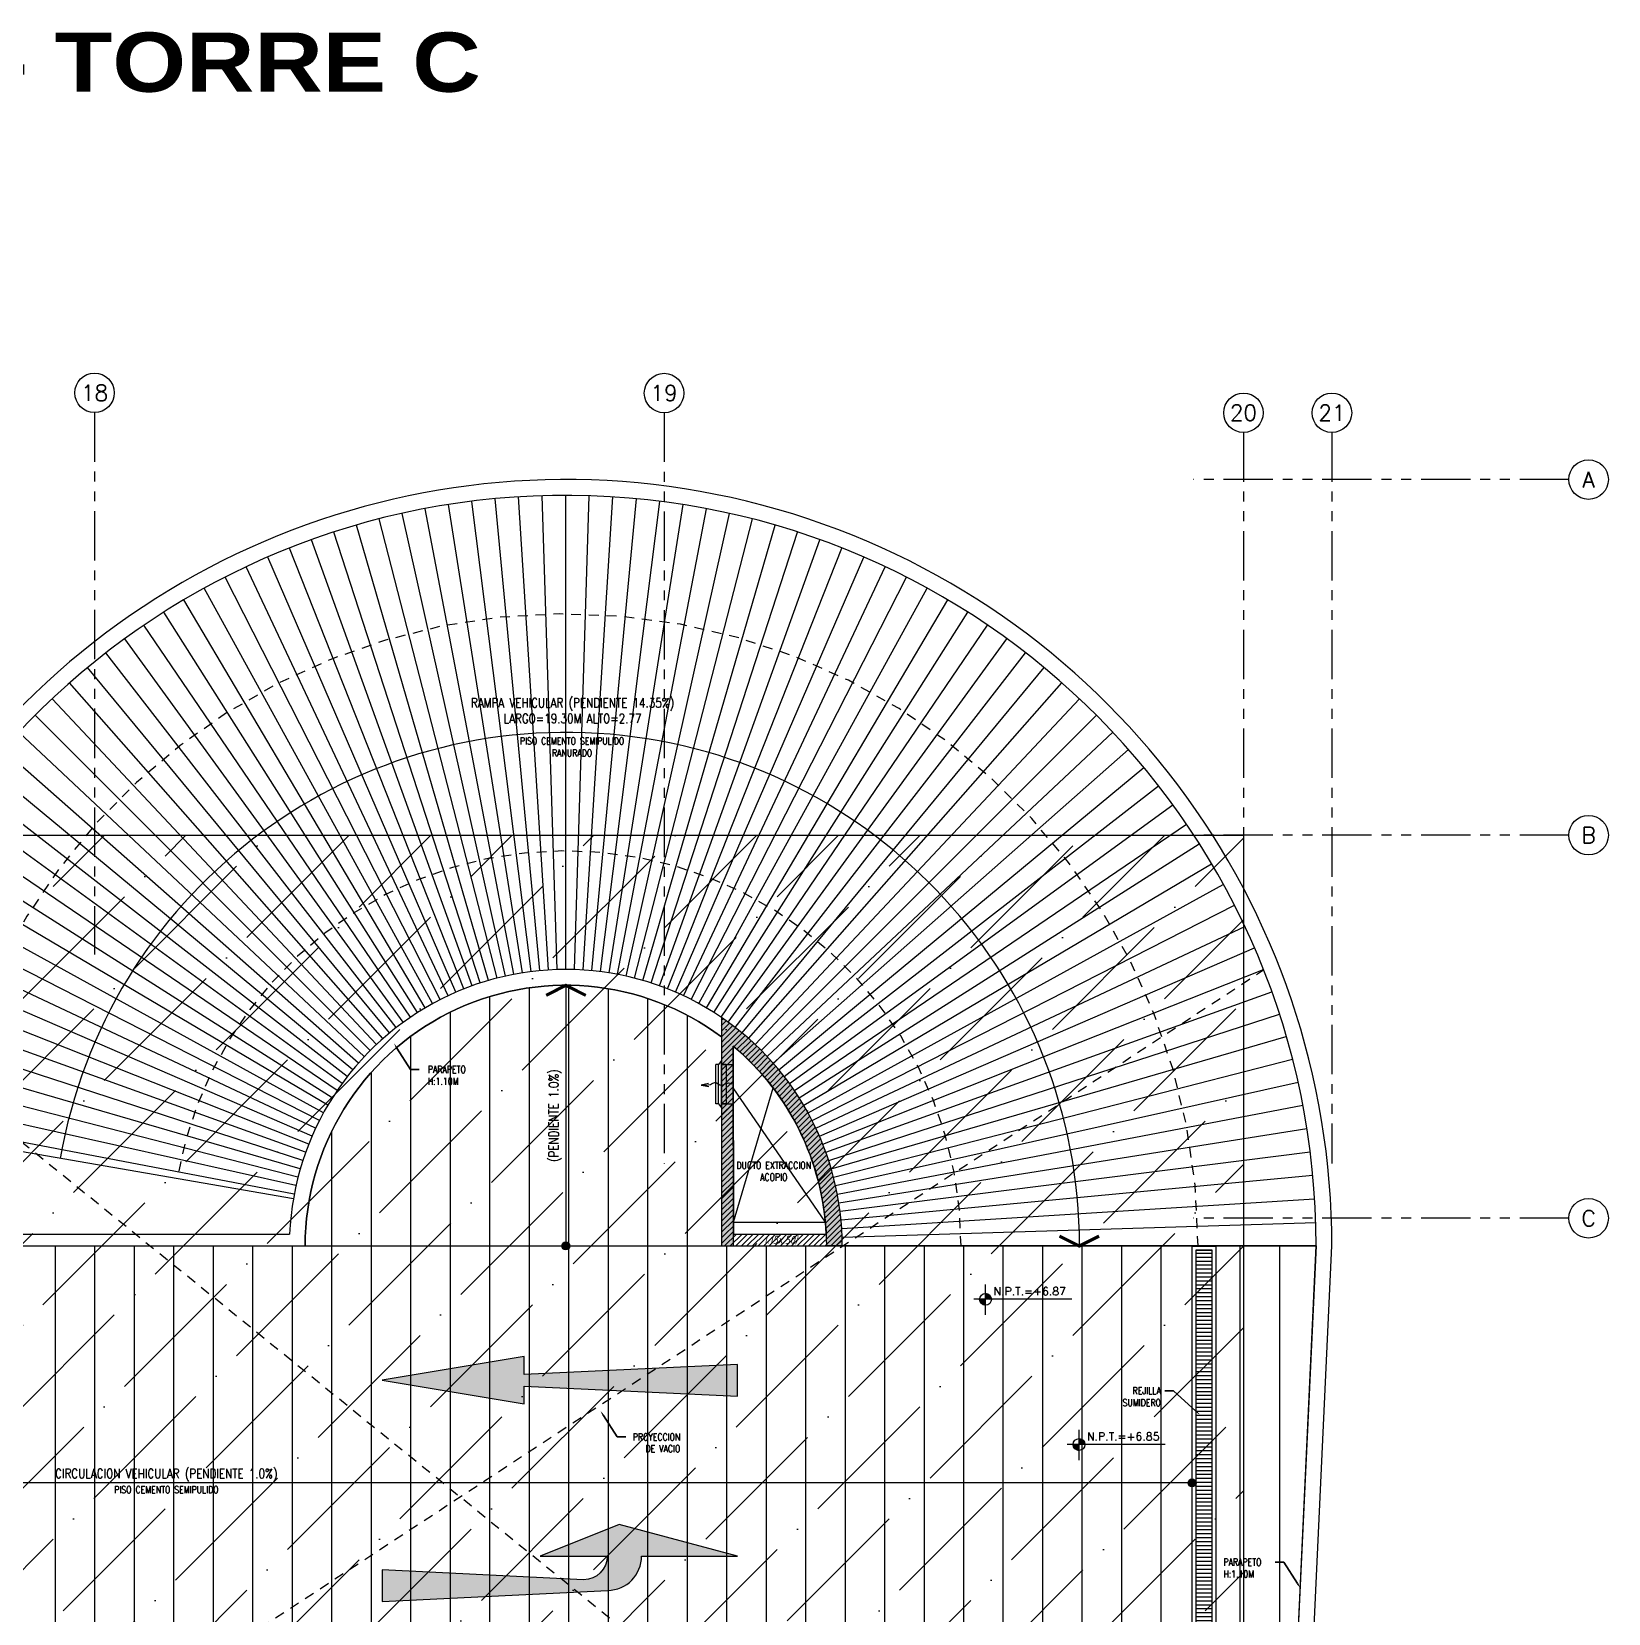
# Model space of a CAD drawing. Header units: millimetres. Extents: x 2085 to 2829, y 1352 to 1631.
# Drawn here: x 2216.93 to 2236.89, y 1369.44 to 1389.46 of the extents above; entities that cross this region are included whole.
import ezdxf
from ezdxf import colors
from ezdxf.entities.mleader import LeaderData, LeaderLine
from ezdxf.enums import TextEntityAlignment as Align
from ezdxf.math import Vec2, Vec3

# ---------------------------------------------------------------- set-up
doc = ezdxf.new("R2010")
doc.units = ezdxf.units.MM
for name, pattern in [('HIDDEN', [0.375, 0.25, -0.125]), ('HIDDEN2', [0.1875, 0.125, -0.0625]), ('PHANTOM', [2.5, 1.25, -0.25, 0.25, -0.25, 0.25, -0.25]), ('PHANTOM2', [1.25, 0.625, -0.125, 0.125, -0.125, 0.125, -0.125])]:
    doc.linetypes.add(name, pattern=pattern)
doc.layers.get('0').update_dxf_attribs({"color": 251, "lineweight": 9})
for name, color, linetype, lineweight in [('- APPIA - PLANTA - MUROS', 251, 'Continuous', 13), ('A-EJES', 251, 'PHANTOM', 9), ('A-ESTRUCTURA-HATCH', 251, 'Continuous', 13), ('A-ESTRUCTURA-PLACAS', 251, 'Continuous', 13), ('A-ESTRUCTURA-VIGAS', 251, 'HIDDEN2', 13), ('A-HATCH', 251, 'Continuous', 9), ('A-LINEAS', 251, 'Continuous', 9), ('A-MURO BAJO', 251, 'Continuous', 9), ('A-MUROS', 251, 'Continuous', 9), ('A-NIVELES-NPT', 251, 'Continuous', 9), ('A-PROYECCIONES', 251, 'HIDDEN2', 9), ('A-TEXTO-ACABADO PISO', 251, 'Continuous', 13), ('A-TEXTO-AMBIENTES', 251, 'Continuous', 9), ('A-TEXTO-INDICACIONES', 251, 'Continuous', 13), ('DLP_MURO BAJO', 251, 'Continuous', 13), ('L-03_EQUIP-ACCES', 251, 'Continuous', 13), ('L-04_EQ-MED-CONT', 251, 'Continuous', 13), ('L-06_EQ-FIN-CONT', 251, 'Continuous', 13), ('L3 Equipos y Ductos', 251, 'Continuous', 13), ('L4 Linea mediana', 251, 'Continuous', 13), ('L6 Linea fina', 251, 'Continuous', 13), ('MURO CF 120', 251, 'Continuous', 13)]:
    doc.layers.add(name, color=color, linetype=linetype, lineweight=lineweight)
doc.layers.add('A-ETAPAS', color=251, linetype='Continuous', lineweight=9, plot=False)
doc.layers.add('A_50_Vigas Chata', color=251, linetype='HIDDEN', lineweight=13, plot=False)
doc.styles.add('APPIA -TEXTOS-GENERALES', font='isocp.shx', dxfattribs={"oblique": 15})
doc.styles.add('R160-75', font='ariblk.ttf', dxfattribs={"height": 0.6})
doc.styles.add('R80', font='romans.shx', dxfattribs={"width": 0.8, "oblique": 15, "height": 0.1})
doc.styles.add('ROMANS', font='romans.shx', dxfattribs={"width": 0.8})
doc.styles.add('TXT_COTAS', font='romans.shx', dxfattribs={"width": 0.8})
pattern_1 = [(45, (2210.247957945967, 1454.237949270081), (-0.03535533905932738, 0.03535533905932738), [])]

# ---------------------------------------------------------------- blocks, each defined once
blk = doc.blocks.new('ESTRUCTURAS PISO 3')
at = {"layer": 'A-ESTRUCTURA-HATCH'}
h = blk.add_hatch(color=256, dxfattribs=at)
h.dxf.hatch_style = 1
edge = h.paths.add_edge_path()
edge.add_line((125.1591188688471, 14.04227340128273), (125.1591188688471, 13.32136789523065))
edge.add_line((125.1591188688471, 13.32136789523065), (125.1591641657287, 11.15034121833742))
edge.add_line((125.1591641657287, 11.15034121833742), (125.309163081547, 11.15034121833742))
edge.add_line((125.309163081547, 11.15034121833742), (125.3091286041017, 13.67804981209338))
edge.add_arc((123.1876669077028, 11.15031647309661), 3.300005388232493, 0.0010829971660086812, 49.9941267942786, ccw=False)
edge.add_line((126.4876722955378, 11.15037884935737), (126.6876722955785, 11.15037884935737))
edge.add_arc((123.1876669078483, 11.15031647123396), 3.500005388286059, 0.001021142200827964, 55.71767915594925)
at = {"layer": 'A-ESTRUCTURA-PLACAS'}
blk.add_lwpolyline([(125.1591188688471, 14.04227340128273), (125.1591188688471, 13.32136789523065), (125.1591641657287, 11.15034121833742), (125.309163081547, 11.15034121833742), (125.3091286041017, 13.67804981209338, -0.2216628189265463), (126.4876722955378, 11.15037884935737), (126.6876722955785, 11.15037884935737, 0.248015239498107)], format="xyb", close=True, dxfattribs=at)
at = {"layer": 'A-ESTRUCTURA-VIGAS'}
for points in [[(125.3091582919296, 11.30034121870995), (126.4876675059204, 11.30037884879857)], [(125.309163081547, 11.15034121833742), (126.4876722955378, 11.15037884935737)]]:
    blk.add_lwpolyline(points, dxfattribs=at)
at = {"layer": 'A_50_Vigas Chata', "insert": (125.9118700091338, 11.22421466818923), "char_height": 0.1, "attachment_point": 5, "style": 'APPIA -TEXTOS-GENERALES'}
blk.add_mtext('(.15x.50)', dxfattribs=at)
blk = doc.blocks.new('d')
for p, q in [((1.31926236115396, 3.241842523682863), (3.580855242908001, 8.79928784398362)), ((1.374077335931361, 3.219459361163899), (3.729291272349656, 8.737413005903363, -1.935233945738587e-05)), ((1.474524972960353, 3.174709940562025), (4.001899867318571, 8.615961749805138, -1.935233945738587e-05)), ((1.573517434298992, 3.126827463274822), (4.270559070631862, 8.486007581697777, -1.935233945738587e-05)), ((1.670957022346556, 3.075859186239541), (4.535003745928407, 8.347678747028112, -1.935233945738587e-05)), ((1.766747577115893, 3.021855406463146), (4.794972921721637, 8.201111760688946, -1.935233945738587e-05)), ((1.860794566571712, 2.964869421208277), (5.050210038200021, 8.046451267786324, -1.935233945738587e-05)), ((1.953005175106227, 2.904957466991618), (5.300463206134737, 7.88384989858605, -1.935233945738587e-05)), ((2.043288405053318, 2.842178670689464), (5.545485457405448, 7.713468122296035, -1.935233945738587e-05)), ((2.131555154919624, 2.776594987139106), (5.785034984350204, 7.535474083386362, -1.935233945738587e-05)), ((2.217718318104744, 2.70827113953419), (6.018875379115343, 7.350043442333117, -1.935233945738587e-05)), ((2.301692859269679, 2.637274556094781), (6.246775871142745, 7.157359194941819, -1.935233945738587e-05)), ((2.383395908400416, 2.563675300218165), (6.468511549755931, 6.957611497491598, -1.935233945738587e-05)), ((2.462746833451092, 2.487546006217599), (6.683863587677479, 6.750997479306534, -1.935233945738587e-05)), ((2.53966732416302, 2.408961805514991), (6.892619461752474, 6.537721040425822, -1.935233945738587e-05)), ((2.614081471227109, 2.32800024934113), (7.094573149457574, 6.317992660216987, -1.935233945738587e-05)), ((2.68591583520174, 2.244741237722337), (7.2895253514871, 6.092029184335843, -1.935233945738587e-05)), ((2.755099523812532, 2.159266939386725), (7.477283671498299, 5.860053610987961, -1.935233945738587e-05)), ((2.821564262732863, 2.071661703288555), (7.657662815414369, 5.622294872067869, -1.935233945738587e-05)), ((2.885244456119835, 1.982011988060549), (7.830484771169722, 5.378987606847659, -1.935233945738587e-05)), ((2.946077263914049, 1.890406266786158), (7.995578982867301, 5.130371931241825, -1.935233945738587e-05)), ((3.004002648405731, 1.796934942947701), (8.152782524935901, 4.876693197526038, -1.935233945738587e-05)), ((3.058963445015252, 1.70169025962241), (8.301940253935754, 4.61820175522007, -1.935233945738587e-05)), ((3.110905413515866, 1.60476621449925), (8.442904969677329, 4.355152706615627, -1.935233945738587e-05)), ((3.159777294844389, 1.506258459063247), (8.57553755864501, 4.087805648334324, -1.935233945738587e-05)), ((3.205530856736004, 1.406264207558706), (8.699707126244903, 3.816424418240786, -1.935233945738587e-05)), ((3.248120948672295, 1.304882142692804), (8.815291133709252, 3.541276837931946, -1.935233945738587e-05)), ((3.287505534477532, 1.202212317846715), (8.922175513580441, 3.262634446145967, -1.935233945738587e-05)), ((3.323645750992, 1.0983560543973), (9.020254783332348, 2.980772227048874, -1.935233945738587e-05)), ((3.356505929492414, 0.9934158457908779), (9.109432150609791, 2.695968345738947, -1.935233945738587e-05)), ((3.386053642258048, 0.8874952562619001), (9.189619608223438, 2.40850386954844, -1.935233945738587e-05)), ((3.412259728647768, 0.7806988153606653), (9.260738019831479, 2.118662490742281, -1.935233945738587e-05)), ((3.435098326765001, 0.6731319196987897), (9.322717201896012, 1.826730247586966, -1.935233945738587e-05)), ((3.454546898603439, 0.5649007232859731), (9.375495987012982, 1.532995242625475, -1.935233945738587e-05)), ((3.470586248673499, 0.4561120392754674), (9.419022290036082, 1.237747357226908, -1.935233945738587e-05)), ((3.483200548216701, 0.3468732265755534), (9.453253155574203, 0.9412779631093144, -1.935233945738587e-05)), ((3.492377351038158, 0.2372920925263315), (9.478154800832272, 0.6438796417787671, -1.935233945738587e-05)), ((3.498107598163188, 0.127476779744029), (9.493702651932836, 0.345845889300108, -1.935233945738587e-05)), ((3.500385635532439, 0.01753566227853298), (9.499881364405155, 0.04747082875110209, -1.935233945738587e-05)), ((3.499209214933217, -0.09242275985889137), (9.496684841811657, -0.2509510805830359, -1.935233945738587e-05)), ((3.486501052044332, -0.3119575502350926), (9.462187955155969, -0.8467576615512371, -1.935233945738587e-05)), ((3.494579497724771, -0.2022899724543095), (9.484116236679256, -0.5491253305226564, -1.935233945738587e-05)), ((3.460033261217177, -0.5302611847873777), (9.390348134562373, -1.439222475513816, -1.935233945738587e-05)), ((3.474981850944459, -0.4213172625750303), (9.430921635590494, -1.14355434384197, -1.935233945738587e-05)), ((3.419910301454365, -0.7464721221476793), (9.281448899768293, -2.026007337495685, -1.935233945738587e-05)), ((3.441670037806034, -0.638681803829968), (9.340507494285703, -1.733470269246027, -1.935233945738587e-05)), ((3.366290517151356, -0.9597370736300945), (9.135920028202236, -2.604796472005546, -1.935233945738587e-05)), ((3.394775525666773, -0.8535257612820715), (9.213230637833476, -2.316544979810715, -1.935233945738587e-05)), ((3.29938552249223, -1.169214383699), (8.954335852526128, -3.173305666772649, -1.935233945738587e-05)), ((3.334483386017382, -1.065001241862774), (9.049593369476497, -2.890477345325053, -1.935233945738587e-05)), ((3.219459360465407, -1.374077336862683), (8.73741300497204, -3.729291273280978, -1.935233945738587e-05)), ((3.261031563393772, -1.27227365039289), (8.850241489708424, -3.453002318739891, -1.935233945738587e-05)), ((3.126827463507652, -1.573517435230315), (8.486007580533624, -4.270559071563184, -1.935233945738587e-05)), ((3.174709939397871, -1.474524974822998), (8.615961749106646, -4.001899868017063, -1.935233945738587e-05)), ((3.021855405531824, -1.766747577814385), (8.201111759990454, -4.794972922420129, -1.935233945738587e-05)), ((3.075859185308218, -1.670957023277879), (8.347678745165467, -4.535003747791052, -1.935233945738587e-05)), ((2.904957465827465, -1.953005176736042), (7.883849898353219, -5.300463207997382, -1.935233945738587e-05)), ((2.964869419112802, -1.860794567270204), (8.046451266855001, -5.050210039131343, -1.935233945738587e-05)), ((2.776594986207783, -2.131555155618116), (7.535474082455039, -5.785034985281527, -1.935233945738587e-05)), ((2.842178669758141, -2.043288405751809), (7.713468121364713, -5.545485459268093, -1.935233945738587e-05)), ((2.56367529835552, -2.383395910263062), (6.957611497491598, -6.468511551385745, -1.935233945738587e-05)), ((2.637274554930627, -2.301692860201001), (7.157359194010496, -6.246775872074068, -1.935233945738587e-05)), ((2.708271138370037, -2.217718317871913), (7.350043441168964, -6.018875380046666, -1.935233945738587e-05)), ((2.408961803652346, -2.539667326025665), (6.53772103972733, -6.892619461752474, -1.935233945738587e-05)), ((2.487546005286276, -2.462746834149584), (6.750997478142381, -6.683863589540124, -1.935233945738587e-05)), ((2.159266938455403, -2.755099524743855), (5.860053610056639, -7.477283672429621, -1.935233945738587e-05)), ((2.244741236791015, -2.685915836133063), (6.09202918317169, -7.289525352185592, -1.935233945738587e-05)), ((2.328000248409808, -2.614081472158432), (6.317992659285665, -7.094573150156066, -1.935233945738587e-05)), ((1.890406264923513, -2.946077265543863), (5.130371930077672, -7.995578984729946, -1.935233945738587e-05)), ((1.982011986896396, -2.88524445774965), (5.378987605683506, -7.830484771868214, -1.935233945738587e-05)), ((2.071661702357233, -2.821564263664186), (5.622294871136546, -7.657662817277014, -1.935233945738587e-05)), ((1.506258456967771, -3.159777295542881), (4.087805646471679, -8.57553755841218, -1.935233945738587e-05)), ((1.604766213335097, -3.110905414447188), (4.355152705684304, -8.442904970608652, -1.935233945738587e-05)), ((1.701690257526934, -3.058963445713744), (4.61820175498724, -8.301940253935754, -1.935233945738587e-05)), ((1.796934940852225, -3.004002649104223), (4.876693195663393, -8.152782524935901, -1.935233945738587e-05)), ((0.8874952560290694, -3.386053643189371), (2.408503868617117, -9.189619607990608, -1.935233945738587e-05)), ((0.9934158455580473, -3.356505930423737), (2.695968344807625, -9.109432150609791, -1.935233945738587e-05)), ((1.098356054164469, -3.323645751923323), (2.980772226117551, -9.02025478426367, -1.935233945738587e-05)), ((1.202212317846715, -3.287505535408854), (3.262634444981813, -8.922175514511764, -1.935233945738587e-05)), ((1.304882141761482, -3.248120948439464), (3.541276836767793, -8.815291135571897, -1.935233945738587e-05)), ((1.406264206394553, -3.20553085859865), (3.816424417309463, -8.699707127874717, -1.935233945738587e-05)), ((-0.7464721230790019, -3.419910302385688), (-2.026007337495685, -9.281448901630938, -1.935233945738587e-05)), ((-0.6386818047612906, -3.441670039668679), (-1.73347027041018, -9.340507495217025, -1.935233945738587e-05)), ((-0.5302611859515309, -3.460033263079822), (-1.439222476445138, -9.390348136425018, -1.935233945738587e-05)), ((-0.4213172635063529, -3.474981851642951), (-1.143554344773293, -9.430921635590494, -1.935233945738587e-05)), ((-0.3119575502350926, -3.486501052742824), (-0.8467576615512371, -9.462187956087291, -1.935233945738587e-05)), ((-0.2022899743169546, -3.494579498423263), (-0.5491253323853016, -9.484116237610579, -1.935233945738587e-05)), ((-0.09242276102304459, -3.499209215864539), (-0.2509510815143585, -9.49668484274298, -1.935233945738587e-05)), ((0.01753566134721041, -3.500385636463761), (0.04747082758694887, -9.499881365336478, -1.935233945738587e-05)), ((0.1274767778813839, -3.498107598861679), (0.3458458883687854, -9.493702652864158, -1.935233945738587e-05)), ((0.2372920913621783, -3.49237735173665), (0.643879639916122, -9.478154801530764, -1.935233945738587e-05)), ((0.3468732265755534, -3.483200550079346), (0.9412779621779919, -9.453253156505525, -1.935233945738587e-05)), ((0.4561120383441448, -3.470586249604821), (1.237747355364263, -9.419022290967405, -1.935233945738587e-05)), ((0.5649007232859731, -3.454546898603439), (1.532995241694152, -9.375495987944305, -1.935233945738587e-05)), ((0.6731319194659591, -3.435098328394815), (1.826730247586966, -9.322717202827334, -1.935233945738587e-05)), ((0.7806988144293427, -3.412259730277583), (2.118662489578128, -9.260738020762801, -1.935233945738587e-05))]:
    blk.add_line(p, q)
blk = doc.blocks.new('EJES 1P')
at = {"layer": 'A-EJES', "linetype": 'PHANTOM2'}
for points in [[(102.3443361287354, 5.35111428797245), (102.3443350671732, -1.50995859503746)], [(109.5543361018063, 5.348196462728083), (109.554335040244, -4.158154672011733)], [(116.8900016913831, 5.098827852867544), (116.8900009671343, -1.121309101581573)], [(118.0100038900855, 5.098827852867544), (118.0100028285233, -4.158154670149088)], [(121.0129206500424, 4.500254170969129), (116.2569303451455, 4.500255232676864)], [(121.0129206500424, -5.597248673439026e-07), (116.2569303451455, 5.019828677177429e-07)], [(121.0129206500424, -4.850001599639654), (116.2569303451455, -4.850000537931919)]]:
    blk.add_lwpolyline(points, dxfattribs=at)
at = {"layer": 'A-EJES', "linetype": 'Continuous'}
for centre in [(102.3443361282989, 5.598196466453373), (109.5543361013697, 5.595278641209006), (116.8900016909465, 5.345910031348467), (118.0100038896489, 5.345910031348467), (121.2600028285233, 4.500254170969129), (121.2600028285233, -5.597248673439026e-07), (121.2600028285233, -4.850001599639654)]:
    blk.add_circle(centre, 0.25, dxfattribs=at)
at = {"layer": 'A-EJES', "linetype": 'Continuous', "style": 'ROMANS'}
for s, p in [('18', (102.3443361282989, 5.598196465522051)), ('19', (109.5543361013697, 5.595278640277684)), ('20', (116.8900016909465, 5.345910030417144)), ('21', (118.0100038896489, 5.345910030417144)), ('A', (121.2600028276211, 4.500254170969129)), ('B', (121.2600028276211, -5.597248673439026e-07)), ('C', (121.2600028276211, -4.850001599639654))]:
    blk.add_text(s, height=0.2, dxfattribs=at).set_placement(p, align=Align.MIDDLE_CENTER)
blk = doc.blocks.new('SIM NIVEL PLANTA')
at = {"linetype": 'Continuous'}
h = blk.add_hatch(dxfattribs=at)
h.set_pattern_fill('_USER', color=256, scale=0.0999963382923852, angle=45, style=0, pattern_type=0)
h.set_pattern_definition([(45, (35396.10580914898, 26516.48920438578), (-0.0707080889003696, 0.0707080889003696), [])])
h.paths.add_polyline_path([(-17.03192196782002, 1e-16), (-15.53208676343602, 1e-16, 0.4092090227661144), (-17.03192196782002, 1.474380134766136)])
h.paths.add_polyline_path([(-18.53175717220401, -1e-16, 0.4192358746569979), (-17.03192196782002, -1.525729753993459), (-17.03192196782002, 0)])
for p, q in [((4.8125218776986, 0), (-20, 0)), ((-17.03192196782002, -3.974827738415029), (-17.03192196782002, 3.71603278895526))]:
    blk.add_line(p, q)
blk.add_circle((-17.03192196782002, -0.0256748096136619), 1.500054944379798, dxfattribs=at)
at = {"style": 'R80'}
blk.add_attdef('N.P.T.+0.00', text='', height=2.029999999999998, dxfattribs=at).set_placement((-5.827213661814135, 2.014999999999999), align=Align.MIDDLE_CENTER)
blk = doc.blocks.new('PO_GUARDIA CIVIL ESQ FAISANES_PLANTAS_Sotanos_REVA_2022.01.24 - copia$0$XREF_SOTANOS - ETAPA 1-2020.06.26$0$frr')
at = {"transparency": 33554687}
blk.add_hatch(color=8, dxfattribs=at).paths.add_polyline_path([(0.001787767754478864, -0.01072660652607738), (-0.001787767754422021, -0.01072660652596369), (-0.2999999999997272, -1.799999999999955), (-0.07500149999981431, -1.799999999999955), (-0.2000000000000455, -4.499999999999886), (0.2000000000002728, -4.5), (0.07500149999958694, -1.800000000000068), (0.2999999999999545, -1.799999999999955)])
at = {"color": 7}
blk.add_lwpolyline([(-0.2000000000000455, -4.499999999999886), (0.2000000000000455, -4.5), (0.07500150000004169, -1.800000000000068), (0.2999999999999545, -1.799999999999955), (0, 0), (-0.2999999999999545, -1.799999999999955), (-0.07500149999981431, -1.799999999999955)], close=True, dxfattribs=at)
blk = doc.blocks.new('PO_GUARDIA CIVIL ESQ FAISANES_PLANTAS_Sotanos_REVA_2022.01.24 - copia$0$XREF_SOTANOS - ETAPA 1-2020.06.26$0$fiz')
blk.add_hatch(color=8).paths.add_polyline_path([(-0.08750000000009095, -1.214999999999918), (-0.08750000000009095, -0.01072660652607738), (-0.09036042840693881, -0.01072660652619106), (-0.4875000000004093, -1.499999999999886), (-0.08750000000009095, -2.500000000000455), (-0.08750000000009095, -1.649999999999977, -0.4142135623725402), (0.2124999999998636, -1.949999999999363), (0.08749999999986358, -4.5), (0.4874999999999545, -4.500000000000114), (0.3474400177760799, -1.642776362636369, 0.4093578580107696)])
blk.add_lwpolyline([(0.3474400177760799, -1.642776362636369, 0.4093578580107321), (-0.08750000000009095, -1.214999999999918), (-0.08750000000009095, 0), (-0.4875000000001819, -1.5), (-0.08750000000009095, -2.5), (-0.08750000000009095, -1.649999999999977, -0.4142135623730951), (0.2124999999998636, -1.949999999999932), (0.08749999999986358, -4.5), (0.4874999999999545, -4.5)], format="xyb", close=True)
blk = doc.blocks.new('TAF_50')
at = {"layer": 'L-03_EQUIP-ACCES', "ltscale": 1.5}
for p, q in [((-0.3000000000004661, 0.06000000000000227), (0.3000000000000682, 0.06000000000000227)), ((-0.25, 0), (-0.25, 0.06000000000000227)), ((0.25, 0), (0.25, 0.06000000000000227))]:
    blk.add_line(p, q, dxfattribs=at)
at = {"layer": 'L-04_EQ-MED-CONT', "ltscale": 1.5}
for p, q in [((-0.25, 0.1000000000003638), (-0.3000000000000114, 0.06000000000037176)), ((-0.2500000000000284, 0.0999999999999659), (0.25, 0.09999999999999432)), ((0.3000000000000114, 0.06000000000000227), (0.25, 0.09999999999999432))]:
    blk.add_line(p, q, dxfattribs=at)
at = {"layer": 'L-06_EQ-FIN-CONT', "ltscale": 1.5}
for p, q in [((-0.2499999999999432, 0.1299999999999955), (0.2499999999999432, 0.1299999999999955)), ((-0.25, 0.1000000000003638), (-0.2499999999999432, 0.1300000000003649)), ((0.25, 0.09999999999999432), (0.25, 0.1299999999999955))]:
    blk.add_line(p, q, dxfattribs=at)
blk = doc.blocks.new('flujo11')
at = {"layer": 'L6 Linea fina'}
for p, q in [((-3.637978807091713e-12, 1.716671249596402e-11), (-0.01975948283597972, -0.09977855120757795)), ((0.02124132197786821, -0.09320197943259245), (-3.637978807091713e-12, 1.716671249596402e-11))]:
    blk.add_line(p, q, dxfattribs=at)
blk.add_open_spline([(-3.637978807091713e-12, 1.716671249596402e-11), (0.006393635470885783, -0.04336950148592678), (-0.01596333806173789, -0.1047468522480131), (0.06082864266136312, -0.1904933907868553), (-0.03459740433936531, -0.239979104040799), (0.03728839918585436, -0.3311847875369267), (0.02226173071176163, -0.3716825171610481), (0.01559715045641497, -0.3896439415281066)], degree=3, knots=[0, 0, 0, 0, 0.0524683736910414, 0.0807049177553039, 0.1300474905255351, 0.1600670100144775, 0.1839925524975523, 0.1839925524975523, 0.1839925524975523, 0.1839925524975523], dxfattribs=at)
blk = doc.blocks.new('A$Cbaab80fc')
at = {"layer": 'L3 Equipos y Ductos'}
blk.add_lwpolyline([(-0.09002927821711637, -0.2291433177888393), (-0.09002927821711637, -0.7291433177888393)], dxfattribs=at)
at = {"layer": 'L4 Linea mediana'}
for points in [[(-0.1500292782147881, -0.2291433177888393), (3.125605871900916e-06, -0.2291412707418203)], [(-0.1500292782147881, -0.7291433177888393), (9.945535566657782e-06, -0.7291412707418203)]]:
    blk.add_lwpolyline(points, dxfattribs=at)
at = {"layer": 'L4 Linea mediana', "rotation": 90}
blk.add_blockref('flujo11', (-0.4091325409244746, -0.4906342932954431), dxfattribs=at)
at = {"layer": 'L6 Linea fina', "rotation": 90}
blk.add_blockref('TAF_50', (-0.09002927821711637, -0.4791433177888393), dxfattribs=at)

msp = doc.modelspace()

# ---------------------------------------------------------------- hatches: boundary and pattern name
h = msp.add_hatch()
h.set_pattern_fill('ANSI36', color=4, scale=0.23)
h.set_pattern_definition([(45, (-12.33495119971076, -159.9999986221487), (0.3872735452211073, 1.42000299914406), [1.825625, -0.365125, 0, -0.365125])])
h.paths.add_polyline_path([(2232.270570671834, 1379.287876240417), (2183.58556606099, 1379.287876240417), (2183.58556606099, 1362.83781720221), (2232.270570671834, 1362.83781720221)])
h = msp.add_hatch(color=256)
h.dxf.hatch_style = 1
edge = h.paths.add_edge_path()
edge.add_arc((2223.691257486929, 1374.087895594041), 0.04999999999999958, 0, 360)
h = msp.add_hatch()
h.set_pattern_fill('_USER', color=8, scale=0.05, angle=-180, pattern_type=0)
h.set_pattern_definition([(180, (228669.1788221039, 8189513.499625883), (-1.83697019872103e-17, -0.05), [])])
h.paths.add_polyline_path([(2231.870565476851, 1363.137984093713), (2231.670565476665, 1363.137984093713), (2231.670565496659, 1374.038201837304), (2231.870565496845, 1374.038201837304)])
h = msp.add_hatch(color=256)
h.dxf.hatch_style = 1
edge = h.paths.add_edge_path()
edge.add_arc((2231.62056549181, 1371.088085804569), 0.04999999999999958, 0, 360)
at = {"layer": 'A-HATCH'}
h = msp.add_hatch(dxfattribs=at)
h.set_pattern_fill('_USER', color=256, scale=0.5, angle=90, pattern_type=0)
h.set_pattern_definition([(90, (2203.729497814106, 1371.142859526236), (-0.5, 3.061616997868383e-17), [])])
edge = h.paths.add_edge_path()
edge.add_line((2232.019497929511, 1368.09019933853), (2232.019498965403, 1363.090198328045))
edge.add_line((2232.019498965403, 1363.090198328045), (2203.829497857331, 1363.090143988167))
edge.add_line((2203.829497857331, 1363.090143988167), (2203.829497654535, 1379.090143752542))
edge.add_line((2203.829497654535, 1379.090143752542), (2208.304497928495, 1379.090200267058))
edge.add_line((2208.304497928495, 1379.090200267058), (2208.304497919182, 1374.09019964866))
edge.add_line((2208.304497919182, 1374.09019964866), (2210.254497923036, 1374.090199645866))
edge.add_line((2210.254497923036, 1374.090199645866), (2210.254497923036, 1373.990197003145))
edge.add_line((2210.254497923036, 1373.990197003145), (2212.254509311626, 1373.990197003145))
edge.add_line((2212.254509311626, 1373.990197003145), (2212.254499332039, 1379.090199646798))
edge.add_line((2212.254499332039, 1379.090199646798), (2215.377974067777, 1379.090199738999))
edge.add_arc((2223.690166755355, 1374.090454475854), 9.69999999854445, 148.9732869858762, 180.0015052030239)
edge.add_line((2213.990166760158, 1374.090199649592), (2220.390166264979, 1374.090393057351))
edge.add_arc((2223.690166264269, 1374.090454481207), 3.299999999861516, 53.31649059227931, 180.0010664629442, ccw=False)
edge.add_line((2225.661567649097, 1376.736881615852), (2225.661615675045, 1374.090493928899))
edge.add_line((2225.661615675045, 1374.090493928899), (2233.1905958052, 1374.090630563234))
edge.add_line((2233.1905958052, 1374.090630563234), (2232.909781118293, 1368.09019978929))
edge.add_line((2232.909781118293, 1368.09019978929), (2232.019497929511, 1368.09019933853))
h.paths.add_polyline_path([(2231.919498965397, 1363.090198322457), (2231.619498965584, 1363.090198293586), (2231.619498985578, 1374.090524574068), (2231.919498956521, 1374.090524573137)], flags=16)
at = {"layer": 'MURO CF 120'}
h = msp.add_hatch(dxfattribs=at)
h.set_pattern_fill('_USER', color=256, scale=0.05, angle=45, style=0, pattern_type=0)
h.set_pattern_definition(pattern_1)
edge = h.paths.add_edge_path()
edge.add_line((2225.657641565593, 1376.985320274976), (2225.661622973645, 1376.736535267231))
edge.add_arc((2223.690167677813, 1374.090135514994), 3.300010247272588, 2.6100794929362223, 53.31545593966928, ccw=False)
edge.add_line((2226.986754409, 1374.24041377965), (2227.186947873639, 1374.240453016271))
edge.add_arc((2223.691564856641, 1374.091457004916), 3.498557166449777, 2.440842009225932, 55.80800159901457)
h = msp.add_hatch(dxfattribs=at)
h.set_pattern_fill('_USER', color=256, scale=0.05, angle=45, style=0, pattern_type=0)
h.set_pattern_definition(pattern_1)
h.paths.add_polyline_path([(2225.661622973645, 1376.736535267231), (2225.6616521358, 1374.240551269871), (2225.811652139868, 1374.240289185454), (2225.811665109175, 1376.61784527756)])
h = msp.add_hatch(dxfattribs=at)
h.set_pattern_fill('_USER', color=256, scale=0.05, angle=45, style=0, pattern_type=0)
h.set_pattern_definition(pattern_1)
h.paths.add_polyline_path([(2225.661665610204, 1374.240172947083), (2225.661665978629, 1374.090171491054), (2227.191024958526, 1374.090586088855), (2227.186946962398, 1374.240452416499)])

# ---------------------------------------------------------------- linework, layer by layer
for p, q in [((2226.976500090552, 1374.390415044759), (2225.81163315771, 1376.090419788171)), ((2225.811664225234, 1374.39041504569), (2226.31501218731, 1376.090444377881)), ((2225.811664225234, 1374.39041504569), (2226.976500090552, 1374.390415044759)), ((2220.39016626495, 1374.090336984281), (2225.661615676849, 1374.090336984281)), ((2231.619498951439, 1371.09052719481), (2203.829497755904, 1371.090009666306))]:
    msp.add_line(p, q)
for points in [[(2183.585565375577, 1379.287874531986), (2232.270569986425, 1379.287874531986), (2232.270569986425, 1362.83781549378), (2183.585565375577, 1362.83781549378)], [(2231.919498965397, 1363.090198322457), (2231.619498965584, 1363.090198293586), (2231.619498985578, 1374.090524574068), (2231.919498956521, 1374.090524573137)], [(2231.869498965555, 1363.140252561566), (2231.669498965368, 1363.140252561566), (2231.669498985363, 1374.040470305157), (2231.869498985549, 1374.040470305157)]]:
    msp.add_lwpolyline(points, close=True)
at = {"color": 4}
msp.add_lwpolyline([(2183.585566060987, 1379.287876240418), (2232.270570671836, 1379.287876240418), (2232.270570671836, 1362.837817202212), (2183.585566060987, 1362.837817202212)], close=True, dxfattribs=at)
for points, const_width in [([(2223.941680518407, 1377.263241911565), (2223.690178263429, 1377.390392340977), (2223.441680516544, 1377.263241902251)], 0.03749999999999955), ([(2223.942747029703, 1377.260973443712), (2223.691244774725, 1377.388123873125), (2223.442747027841, 1377.260973434399)], 0.03749999999999955), ([(2230.440873740785, 1374.21546528421), (2230.190874282815, 1374.090464200151), (2229.94087374032, 1374.215463114229)], 0.0374999999999996), ([(2230.441940252082, 1374.213196816358), (2230.191940794111, 1374.088195732298), (2229.941940251616, 1374.213194646376)], 0.0374999999999996)]:
    msp.add_lwpolyline(points, dxfattribs=dict(const_width=const_width))
at = {"color": 8}
for points in [[(2231.920565476694, 1363.087929854604), (2231.62056547688, 1363.087929825733), (2231.620565496874, 1374.088256106215), (2231.920565467817, 1374.088256105284)], [(2231.870565476851, 1363.137984093713), (2231.670565476665, 1363.137984093713), (2231.670565496659, 1374.038201837304), (2231.870565496845, 1374.038201837304)]]:
    msp.add_lwpolyline(points, close=True, dxfattribs=at)
for centre in [(2223.690190975633, 1374.090164061893), (2231.619498980514, 1371.090354272422)]:
    msp.add_circle(centre, 0.04999999999999958)
msp.add_arc((2223.695162368551, 1374.090440303345), 6.499999999999948, 0.0007163694500766405, 170.1804318445695)
at = {"layer": 'A-LINEAS'}
msp.add_lwpolyline([(2232.019497929511, 1368.09019933853), (2232.019498965403, 1363.090198328045), (2203.829497857331, 1363.090143988167), (2203.829497654535, 1379.090143752542), (2208.304497928495, 1379.090200267058), (2208.304497919182, 1374.09019964866), (2210.254497923036, 1374.090199645866), (2210.254497923036, 1373.990197003145), (2212.254509311626, 1373.990197003145), (2212.254499332039, 1379.090199646798), (2215.377974067777, 1379.090199738999, 0.1362194348574824), (2213.990166760158, 1374.090199649592), (2220.390166264979, 1374.090393057351, -0.6169170630131948), (2225.661567649097, 1376.736881615852), (2225.661615675045, 1374.090493928899), (2233.1905958052, 1374.090630563234), (2232.909781118293, 1368.09019978929)], format="xyb", close=True, dxfattribs=at)
at = {"layer": 'A-LINEAS', "linetype": 'Continuous'}
msp.add_lwpolyline([(2223.690178263429, 1377.390392340977), (2223.690190975226, 1374.090336984281)], dxfattribs=at)
at = {"layer": 'A-MURO BAJO'}
for p, q in [((2214.191348410552, 1374.240231946368), (2220.19337939866, 1374.240337114107)), ((2213.990166758557, 1374.090213216168), (2220.39016626495, 1374.090336984281)), ((2233.190595805171, 1374.090574490164), (2227.190595823797, 1374.090468497273)), ((2232.90978096317, 1368.090140394193), (2233.189949217622, 1374.090568239127)), ((2233.098326007681, 1367.840140389536), (2233.390166752235, 1374.090560741049))]:
    msp.add_line(p, q, dxfattribs=at)
for centre, radius, start, end in [((2223.690166755192, 1374.090398403142), 9.69999999841167, 0.0009588945264911009, 147.9343381864995), ((2223.69016675333, 1374.090398403142), 9.499999999999952, 0.0004227246766041602, 179.0962962734899), ((2223.690166264385, 1374.090398409661), 3.499999998296389, 55.71880110194319, 177.5447186359398), ((2223.690166264385, 1374.090398407799), 3.299999999999986, 53.31649060787282, 180.0010664700059)]:
    msp.add_arc(centre, radius, start, end, dxfattribs=at)
at = {"layer": 'A-MUROS'}
for p, q in [((2225.661558560989, 1376.982389491309), (2225.661665589715, 1374.090421524156)), ((2225.81163315771, 1376.618120351133), (2225.811665589156, 1374.240419788544)), ((2225.811665587293, 1374.240419788544), (2226.986752783493, 1374.240456148308)), ((2225.661665584243, 1374.090421524156), (2227.190595823797, 1374.090468497273)), ((2227.190166264385, 1374.09045974936), (2226.990166264199, 1374.090456244793))]:
    msp.add_line(p, q, dxfattribs=at)
for centre, radius, start, end in [((2223.690166263658, 1374.090398406868), 3.5000000007413, 0.001004197890601959, 55.7188011143476), ((2223.690166262406, 1374.090398406868), 3.300000002018201, 2.606254817344466, 49.99393046450267)]:
    msp.add_arc(centre, radius, start, end, dxfattribs=at)
at = {"layer": 'A-PROYECCIONES'}
for p, q in [((2212.25449933201, 1379.090143573728), (2232.019497861437, 1363.090143143457)), ((2210.419497929534, 1363.090143986304), (2232.524695361432, 1377.583406315443))]:
    msp.add_line(p, q, dxfattribs=at)
for radius, end in [(7.999999999999948, 170.1785390944962), (4.999999999999948, 170.1834602969673)]:
    msp.add_arc((2223.695162368551, 1374.090440303345), radius, 0.0007163694500766405, end, dxfattribs=at)

# ---------------------------------------------------------------- block references
at = {"layer": '- APPIA - PLANTA - MUROS'}
msp.add_blockref('ESTRUCTURAS PISO 3', (2100.502504552706, 1362.940142852512), dxfattribs=at)
for name, p in [('EJES 1P', (2115.380163350716, 1379.290143699643)), ('A$Cbaab80fc', (2225.812055446606, 1376.617765872066))]:
    msp.add_blockref(name, p)
at = {"transparency": 33554483, "rotation": 90}
msp.add_blockref('PO_GUARDIA CIVIL ESQ FAISANES_PLANTAS_Sotanos_REVA_2022.01.24 - copia$0$XREF_SOTANOS - ETAPA 1-2020.06.26$0$frr', (2221.365473188073, 1372.390143901367), dxfattribs=at)
at = {"color": 9, "transparency": 33554483, "rotation": 270}
msp.add_blockref('PO_GUARDIA CIVIL ESQ FAISANES_PLANTAS_Sotanos_REVA_2022.01.24 - copia$0$XREF_SOTANOS - ETAPA 1-2020.06.26$0$fiz', (2225.865473188073, 1370.077643901367), dxfattribs=at)
at = {"layer": 'A-HATCH', "rotation": 102.3141185683093}
msp.add_blockref('d', (2223.690166264385, 1374.090143589561), dxfattribs=at)
at = {"layer": 'A-NIVELES-NPT', "xscale": 0.05, "yscale": 0.05, "zscale": 0.05}
for p, values in [((2229.856112928092, 1373.415537587625), {'N.P.T.+0.00': 'N.P.T.=+6.87'}), ((2231.039756776756, 1371.578288562853), {'N.P.T.+0.00': 'N.P.T.=+6.85'})]:
    msp.add_blockref('SIM NIVEL PLANTA', p, dxfattribs=at).add_auto_attribs(values)
at = {"layer": 'DLP_MURO BAJO'}
msp.add_blockref('EJES 1P', (2115.380163350716, 1379.290143699643), dxfattribs=at)

# ---------------------------------------------------------------- texts
at = {"layer": 'A-ETAPAS', "style": 'R160-75'}
msp.add_text('ETAPA II - TORRE C', height=0.75, dxfattribs=at).set_placement((2216.850590924025, 1388.699290275831), align=Align.CENTER)
at = {"layer": 'A-TEXTO-ACABADO PISO', "char_height": 0.09, "attachment_point": 2, "style": 'ROMANS'}
for s, insert in [('PISO CEMENTO SEMIPULIDO RANURADO', (2223.770048867029, 1380.525491378528)), ('PISO CEMENTO SEMIPULIDO', (2218.634327588158, 1371.050500233915))]:
    msp.add_mtext_dynamic_manual_height_columns(s, width=1.586306558412616, gutter_width=12.5, heights=[0], dxfattribs=dict(at, insert=insert))
at = {"layer": 'A-TEXTO-AMBIENTES', "char_height": 0.12, "style": 'ROMANS'}
for s, insert, width, attachment_point in [('RAMPA VEHICULAR (PENDIENTE 14.35%)\\PLARGO=19.30M ALTO=2.77', (2223.776167492374, 1381.025622099896), 5.062902857204898, 2), ('CIRCULACION VEHICULAR (PENDIENTE 1.0%)', (2218.631981660632, 1371.189092149284), 3.911721492653364, 5)]:
    msp.add_mtext(s, dxfattribs=dict(at, insert=insert, width=width, attachment_point=attachment_point))
at = {"layer": 'A-TEXTO-AMBIENTES', "insert": (2223.556549032035, 1375.740364662629), "char_height": 0.12, "width": 1.897974016495632, "attachment_point": 5, "rotation": 90, "style": 'ROMANS'}
msp.add_mtext('(PENDIENTE 1.0%)', dxfattribs=at)
at = {"layer": 'A-TEXTO-INDICACIONES', "insert": (2226.323531249529, 1375.035692936067), "char_height": 0.09, "width": 1.073848113582185, "attachment_point": 5, "style": 'ROMANS'}
msp.add_mtext('DUCTO EXTRACCION ACOPIO', dxfattribs=at)

# ---------------------------------------------------------------- leaders
at = {"layer": 'A-TEXTO-INDICACIONES'}
ml = msp.add_multileader_mtext('Standard', dxfattribs=at)
ml.set_content('\\pxsm1,ql,t16;PARAPETO\\PH:1.10M', color=256, style='TXT_COTAS')
ml.set_leader_properties(color=7)
ml.build(insert=Vec2(0, 0))
ml.multileader.update_dxf_attribs({"dogleg_length": 0.1104934798556762, "arrow_head_size": 0.07})
ctx = ml.context
ctx.base_point, ctx.char_height, ctx.arrow_head_size, ctx.landing_gap_size, ctx.plane_origin = Vec3(2221.834545312505, 1376.32414632037), 0.09, 0.07, 0.05, Vec3(2221.570822023429, 1375.883921751079)
ctx.text_align_type = 2
notes = []
notes.append((ctx, [(0, (1, 1, 0), (2221.724051832649, 1376.32414632037), (1, 0), 0.1104934798556762, [(0, [(2221.514702065635, 1376.654290030037)], 0, [])])]))
ctx.mtext.insert, ctx.mtext.width, ctx.mtext.defined_height, ctx.mtext.alignment, ctx.mtext.flow_direction = Vec3(2222.395402455345, 1376.369146320295), 0.4515877524388725, 0.4369191216492239, 3, 5
ml = msp.add_multileader_mtext('Standard', dxfattribs=at)
ml.set_content('REJILLA SUMIDERO', color=256, style='TXT_COTAS')
ml.set_leader_properties(color=7)
ml.build(insert=Vec2(0, 0))
ml.multileader.update_dxf_attribs({"dogleg_length": 0.1104934798556762, "arrow_head_size": 0.07})
ctx = ml.context
ctx.base_point, ctx.char_height, ctx.arrow_head_size, ctx.landing_gap_size, ctx.plane_origin = Vec3(2230.656751755776, 1372.257753879089), 0.09, 0.07, 0.05, Vec3(2231.037533868649, 1371.50306588344)
ctx.text_align_type = 2
notes.append((ctx, [(1, (1, 1, 0), (2231.384959521346, 1372.257753879089), (-1, 0), 0.1104934798556762, [(0, [(2231.719892893094, 1371.952830146324)], 0, [])])]))
ctx.mtext.insert, ctx.mtext.width, ctx.mtext.alignment, ctx.mtext.flow_direction = Vec3(2231.224466041508, 1372.302753879015), 0.61428239903762, 3, 5
ml = msp.add_multileader_mtext('Standard', dxfattribs=at)
ml.set_content('PROYECCION DE VACIO', color=256, style='TXT_COTAS')
ml.set_leader_properties(color=7)
ml.build(insert=Vec2(0, 0))
ml.multileader.update_dxf_attribs({"dogleg_length": 0.1104934798556762, "arrow_head_size": 0.07})
ctx = ml.context
ctx.base_point, ctx.char_height, ctx.arrow_head_size, ctx.landing_gap_size, ctx.plane_origin = Vec3(2224.44944614975, 1371.673115442765), 0.09, 0.07, 0.05, Vec3(2224.185722860674, 1371.232890873474)
ctx.text_align_type = 2
notes.append((ctx, [(0, (1, 1, 0), (2224.338952669894, 1371.673115442765), (1, 0), 0.1104934798556762, [(0, [(2224.12960290288, 1372.003259152432)], 0, [])])]))
ctx.mtext.insert, ctx.mtext.width, ctx.mtext.defined_height, ctx.mtext.alignment, ctx.mtext.flow_direction = Vec3(2225.140589006877, 1371.71811544269), 0.8130168110071918, 0.4369191216492239, 3, 5
ml = msp.add_multileader_mtext('Standard', dxfattribs=at)
ml.set_content('\\pxsm1,ql,t16;PARAPETO\\PH:1.10M', color=256, style='TXT_COTAS')
ml.set_leader_properties(color=7)
ml.build(insert=Vec2(0, 0))
ml.multileader.update_dxf_attribs({"dogleg_length": 0.1104934798556762, "arrow_head_size": 0.07})
ctx = ml.context
ctx.base_point, ctx.char_height, ctx.arrow_head_size, ctx.landing_gap_size, ctx.plane_origin = Vec3(2232.061961170597, 1370.087892745879), 0.09, 0.07, 0.05, Vec3(2231.699302811895, 1369.933586021212)
ctx.text_align_type = 2
notes.append((ctx, [(1, (1, 1, 0), (2232.782814775934, 1370.087892745879), (-1, 0), 0.1099964624797842, [(0, [(2232.992768245129, 1369.75717351332)], 0, [])])]))
ctx.mtext.insert, ctx.mtext.width, ctx.mtext.defined_height, ctx.mtext.alignment, ctx.mtext.flow_direction = Vec3(2232.622818313443, 1370.132892745805), 0.6067439714386365, 0.4369191216492239, 3, 5
for ctx, leaders in notes:
    for number, flags, end, landing, length, lines in leaders:
        leader = LeaderData()
        leader.index, (leader.has_last_leader_line, leader.has_dogleg_vector, leader.attachment_direction) = number, flags
        leader.last_leader_point, leader.dogleg_vector, leader.dogleg_length = Vec3(end), Vec3(landing), length
        for number, points, colour, breaks in lines:
            line = LeaderLine()
            line.index, line.vertices, line.color, line.breaks = number, Vec3.list(points), colors.encode_raw_color(colour), breaks
            leader.lines.append(line)
        ctx.leaders.append(leader)

doc.saveas('drawing.dxf')
